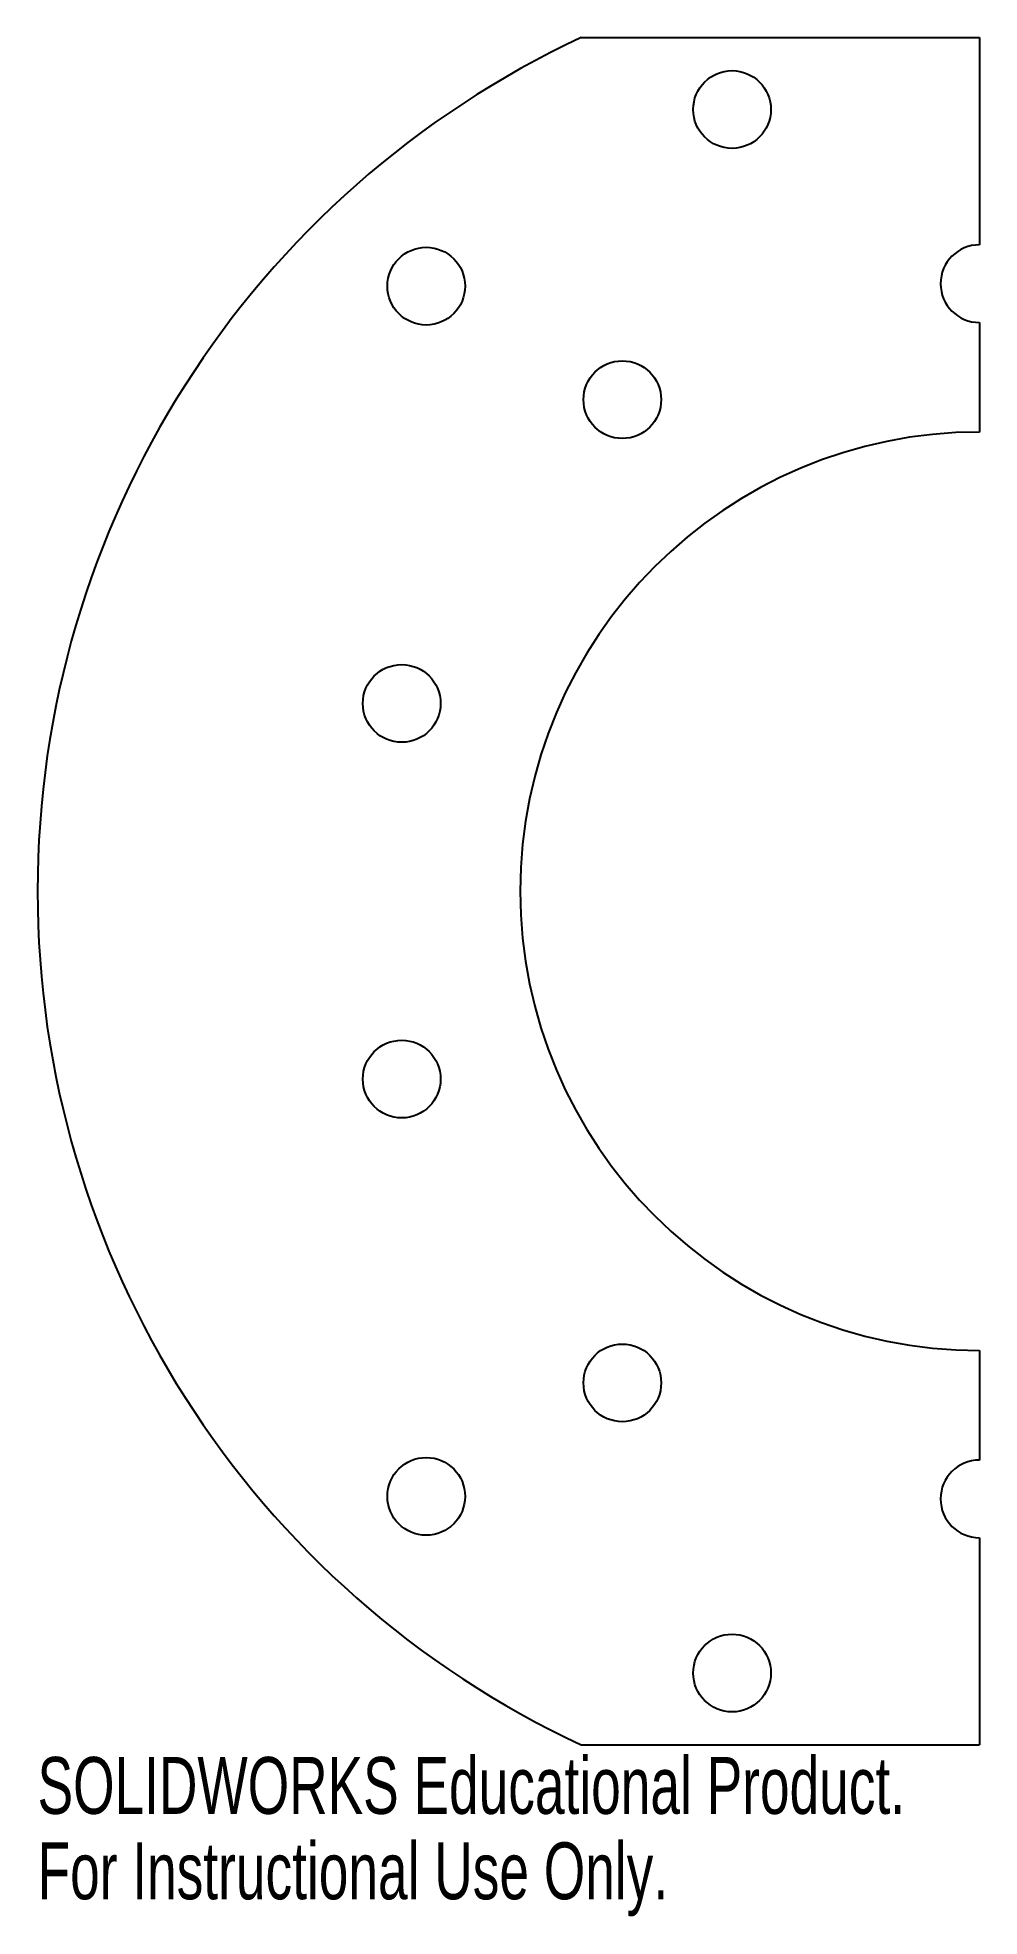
# Model space of a CAD drawing. Header units: millimetres. Extents: x -80 to 0, y -87 to 72.
import ezdxf

# ---------------------------------------------------------------- set-up
doc = ezdxf.new("R2010")
doc.units = ezdxf.units.MM
doc.styles.add('SLDTEXTSTYLE0', font='TXT', dxfattribs={"width": 0.7})

msp = doc.modelspace()

# ---------------------------------------------------------------- linework, layer by layer
at = {"color": 7, "linetype": 'Continuous', "lineweight": 25}
for p, q in [((-33.82, 72.5), (0, 72.5)), ((0, 72.5), (0, 54.9)), ((0, 48.3), (0, 39)), ((0, -39), (0, -48.3)), ((0, -54.9), (0, -72.5)), ((-33.82, -72.5), (0, -72.5))]:
    msp.add_line(p, q, dxfattribs=at)
for centre in [(-21.01, 66.39), (-46.99, 51.39), (-30.33, 41.75), (-49.07, 15.95), (-49.07, -15.95), (-30.33, -41.75), (-46.99, -51.39), (-21.01, -66.39)]:
    msp.add_circle(centre, 3.3, dxfattribs=at)
for centre, radius, start, end in [((0, 0), 80, 115.0078, 244.9922), ((0, 51.6), 3.3, 90, 270), ((0, 0), 39, 90, 270), ((0, -51.6), 3.3, 90, 270)]:
    msp.add_arc(centre, radius, start, end, dxfattribs=at)

# ---------------------------------------------------------------- texts
at = {"color": 7, "linetype": 'Continuous', "char_height": 4.8336, "attachment_point": 1, "style": 'SLDTEXTSTYLE0'}
for s, insert in [('SOLIDWORKS Educational Product.', (-80, -73.52)), ('For Instructional Use Only.', (-80, -80.77))]:
    msp.add_mtext(s, dxfattribs=dict(at, insert=insert))

doc.saveas('drawing.dxf')
